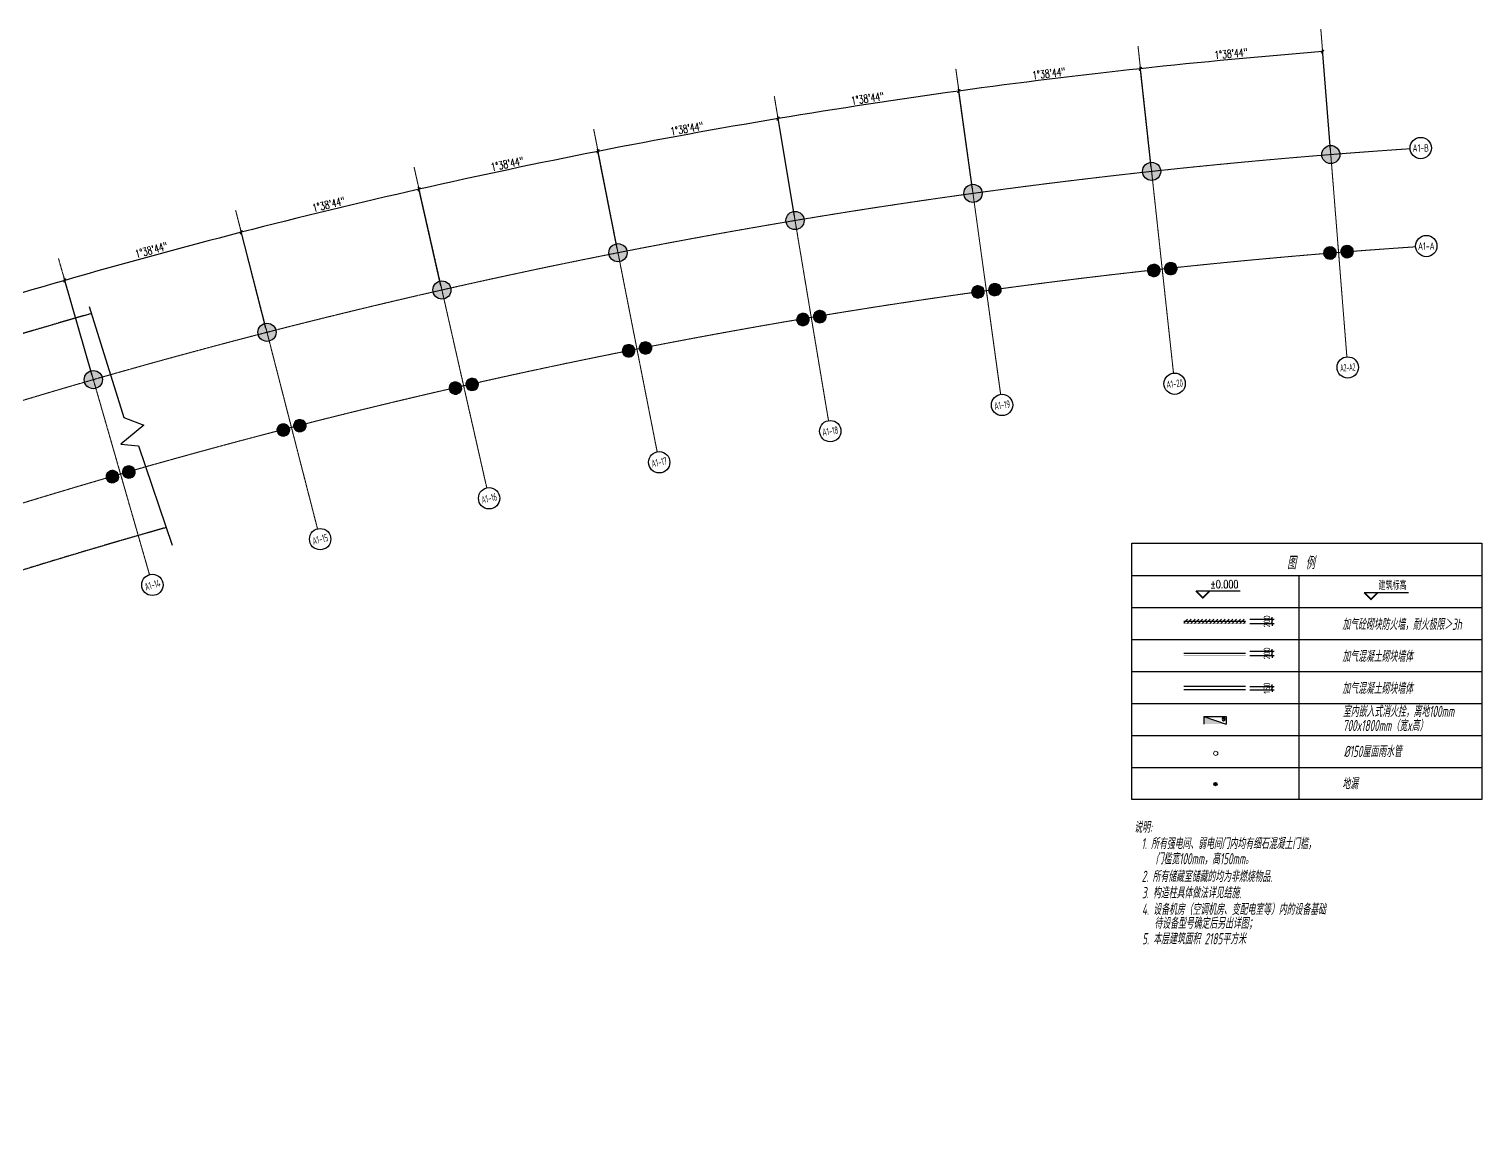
# Model space of a CAD drawing. Header units: millimetres. Extents: x 0 to 12095980, y -6694179 to 0.
# Drawn here: x 11694467 to 11762531, y -6447565 to -6395626 of the extents above; entities that cross this region are included whole.
import ezdxf
from ezdxf.enums import TextEntityAlignment as Align

# ---------------------------------------------------------------- set-up
doc = ezdxf.new("R2010")
doc.units = ezdxf.units.MM
doc.header["$LTSCALE"] = 10
for name, pattern in [('A1-RG-AXIS$0$CENTER', [50.8, 31.75, -6.35, 6.35, -6.35]), ('A1-RI-F2$0$HIDDEN2', [0.1875, 0.125, -0.0625]), ('A1-RI-F2$0$X-01-GRID$0$CENTER', [2, 1.25, -0.25, 0.25, -0.25])]:
    doc.linetypes.add(name, pattern=pattern)
for name, color, linetype in [('A1-RG-AXIS$0$A-COLU-HATH', 8, 'Continuous'), ('A1-RG-AXIS$0$A-COLUMN', 7, 'Continuous'), ('A1-RG-AXIS$0$A-SYMB-NAME', 13, 'Continuous'), ('A1-RG-AXIS$0$A2-RG-AXIS-150$0$A-DIMS-100', 1, 'Continuous'), ('A1-RI-F2$0$A-FUZHUXIAN', 55, 'A1-RI-F2$0$HIDDEN2'), ('A1-RI-F2$0$A-SYMB-STRS', 1, 'Continuous'), ('A1-RI-F2$0$A-TEXT1', 4, 'Continuous')]:
    doc.layers.add(name, color=color, linetype=linetype)
doc.layers.add('A1-RG-AXIS$0$A-GRID', color=1, linetype='A1-RG-AXIS$0$CENTER', lineweight=9)
doc.styles.add('A1-RG-AXIS$0$A1-RG-AXIS$0$XD2008', font='xd-hzs.shx', dxfattribs={"width": 0.7, "bigfont": 'xd-hztxt.shx'})
doc.styles.add('A1-RG-AXIS$0$A2-RG-AXIS-150$0$XD2008', font='romans.shx', dxfattribs={"width": 0.7})
doc.styles.add('A1-RI-F2$0$ECADI', font='gbeitc.shx', dxfattribs={"width": 0.7, "bigfont": 'gbcbig.shx'})
doc.styles.add('A1-RI-F2$0$ECADI-TXT', font='simplex.shx', dxfattribs={"bigfont": 'hztxt.shx'})
doc.styles.add('A1-RI-F2$0$JIANGS', font='tssdeng.shx', dxfattribs={"width": 0.8, "bigfont": 'tssdchn.shx'})
doc.dimstyles.new('A1-RG-AXIS$0$A2-RG-AXIS-150$0$XD100', dxfattribs={"dimscale": 100, "dimtxt": 5.5, "dimasz": 1.5, "dimexe": 1, "dimexo": 2, "dimgap": 0.5, "dimtad": 1, "dimdec": 0, "dimdsep": 46, "dimtxsty": 'A1-RG-AXIS$0$A2-RG-AXIS-150$0$XD2008', "dimblk": 'A1-RG-AXIS$0$A2-RG-AXIS-150$0$_ArchTick', "dimcen": 2.5, "dimclrt": 4, "dimaunit": 1, "dimadec": 3, "dimazin": 0, "dimtfac": 1, "dimtdec": 0, "dimtix": 1, "dimtmove": 0, "dimatfit": 3, "dimfxl": 1, "dimtolj": 1, "dimtzin": 0, "dimarcsym": 0})
doc.dimstyles.new('A1-RI-F2$0$HBDS-100', dxfattribs={"dimscale": 100, "dimtxt": 3, "dimasz": 1, "dimexe": 1, "dimexo": 2, "dimgap": 0, "dimtad": 0, "dimdec": 0, "dimrnd": 1, "dimzin": 0, "dimdsep": 46, "dimtxsty": 'A1-RI-F2$0$JIANGS', "dimblk": 'A1-RI-F2$0$_ArchTick', "dimcen": 1, "dimdle": 1, "dimclrd": 256, "dimclre": 256, "dimclrt": 4, "dimadec": 0, "dimazin": 0, "dimtfac": 1, "dimtdec": 0, "dimtix": 1, "dimtmove": 2, "dimatfit": 3, "dimldrblk": 'A1-RI-F2$0$_Dot', "dimfxl": 1, "dimtvp": 0.8, "dimtolj": 1, "dimtzin": 13, "dimarcsym": 0})

# ---------------------------------------------------------------- blocks, each defined once
blk = doc.blocks.new('A1-RI-F2$0$_ArchTick')
at = {"color": 0, "linetype": 'ByBlock', "const_width": 0.4}
blk.add_lwpolyline([(-0.5, -0.5), (0.5, 0.5)], dxfattribs=at)
blk = doc.blocks.new('*D505')
at = {"layer": 'A1-RI-F2$0$A-TEXT1', "lineweight": -2, "transparency": 16777216}
for p, q in [((11752698, -6423272), (11752698, -6423172)), ((11751660, -6423272), (11752798, -6423272)), ((11751660, -6423472), (11752798, -6423472)), ((11752698, -6423472), (11752698, -6423272)), ((11752698, -6423472), (11752698, -6423572))]:
    blk.add_line(p, q, dxfattribs=at)
at = {"layer": 'A1-RI-F2$0$A-TEXT1', "lineweight": -2, "transparency": 16777216, "xscale": 100, "yscale": 100, "zscale": 100}
for p, rotation in [((11752698, -6423272), 270), ((11752698, -6423472), 90)]:
    blk.add_blockref('A1-RI-F2$0$_ArchTick', p, dxfattribs=dict(at, rotation=rotation))
at = {"layer": 'A1-RI-F2$0$A-TEXT1', "color": 4, "transparency": 16777216, "insert": (11752458, -6423372), "char_height": 300, "attachment_point": 5, "rotation": 90, "style": 'A1-RI-F2$0$JIANGS'}
blk.add_mtext('\\A1;200', dxfattribs=at)
blk = doc.blocks.new('A1-RI-F2$0$_Dot')
at = {"color": 0, "linetype": 'ByBlock', "lineweight": -2}
blk.add_line((-0.5, 0), (-1, 0), dxfattribs=at)
at = {"color": 0, "linetype": 'ByBlock', "const_width": 0.5}
blk.add_lwpolyline([(-0.25, 0, 1), (0.25, 0, 1)], format="xyb", close=True, dxfattribs=at)
blk = doc.blocks.new('*D506')
at = {"layer": 'A1-RI-F2$0$A-TEXT1', "lineweight": -2, "transparency": 16777216}
for p, q in [((11751660, -6426422), (11752798, -6426422)), ((11751660, -6426572), (11752798, -6426572)), ((11752698, -6426422), (11752698, -6426322)), ((11752698, -6426572), (11752698, -6426422)), ((11752698, -6426572), (11752698, -6426672))]:
    blk.add_line(p, q, dxfattribs=at)
at = {"layer": 'A1-RI-F2$0$A-TEXT1', "lineweight": -2, "transparency": 16777216, "xscale": 100, "yscale": 100, "zscale": 100}
for p, rotation in [((11752698, -6426422), 270), ((11752698, -6426572), 90)]:
    blk.add_blockref('A1-RI-F2$0$_ArchTick', p, dxfattribs=dict(at, rotation=rotation))
at = {"layer": 'A1-RI-F2$0$A-TEXT1', "color": 4, "transparency": 16777216, "insert": (11752458, -6426497), "char_height": 300, "attachment_point": 5, "rotation": 90, "style": 'A1-RI-F2$0$JIANGS'}
blk.add_mtext('\\A1;150', dxfattribs=at)
blk = doc.blocks.new('A1-RI-F2$0$1')
for p, q in [((0, -240), (700, 0)), ((0, -240), (0, 0)), ((0, -240), (700, -240)), ((653, -119), (582, -189)), ((700, -240), (700, 0))]:
    blk.add_line(p, q)
at = {"const_width": 50}
for points in [[(600, -172, 0.668179), (643, -154, 1)], [(643, -154, 0.198912), (635, -136, 1)]]:
    blk.add_lwpolyline(points, format="xyb", dxfattribs=at)
blk.add_circle((618, -154), 50)
blk.add_solid([(0, -240), (700, 0), (0, 0)])
blk = doc.blocks.new('*D507')
at = {"layer": 'A1-RI-F2$0$A-TEXT1', "lineweight": -2, "transparency": 16777216}
for p, q in [((11751660, -6424772), (11752798, -6424772)), ((11751660, -6424972), (11752798, -6424972)), ((11752698, -6424772), (11752698, -6424672)), ((11752698, -6424972), (11752698, -6424772)), ((11752698, -6424972), (11752698, -6425072))]:
    blk.add_line(p, q, dxfattribs=at)
at = {"layer": 'A1-RI-F2$0$A-TEXT1', "lineweight": -2, "transparency": 16777216, "xscale": 100, "yscale": 100, "zscale": 100}
for p, rotation in [((11752698, -6424772), 270), ((11752698, -6424972), 90)]:
    blk.add_blockref('A1-RI-F2$0$_ArchTick', p, dxfattribs=dict(at, rotation=rotation))
at = {"layer": 'A1-RI-F2$0$A-TEXT1', "color": 4, "transparency": 16777216, "insert": (11752458, -6424872), "char_height": 300, "attachment_point": 5, "rotation": 90, "style": 'A1-RI-F2$0$JIANGS'}
blk.add_mtext('\\A1;200', dxfattribs=at)
blk = doc.blocks.new('A1-RI-F2$0$ECADI-TAG-HTSECT')
at = {"color": 1}
blk.add_line((-2.12, 2.12), (11.66, 2.12), dxfattribs=at)
at = {"color": 1, "const_width": 0.5}
blk.add_lwpolyline([(-2.12, 2.12), (0, 0), (2.12, 2.12)], dxfattribs=at)
at = {"style": 'A1-RI-F2$0$ECADI-TXT', "width": 0.7}
blk.add_attdef('HT-SECT', (-1.15, 2.97), '', height=2.5, dxfattribs=at)
blk = doc.blocks.new('A1-RG-AXIS$0$Round Column1 - 600 mm Diameter-1418243-一层平面 校行政中心 FIRST FLOOR PLAN')
at = {"layer": 'A1-RG-AXIS$0$A-COLUMN', "lineweight": 9}
for start, end in [(90, 180), (180, 0), (0, 90)]:
    blk.add_arc((0, 0), 300, start, end, dxfattribs=at)
blk = doc.blocks.new('A1-RG-AXIS$0$A1zhouhao')
at = {"color": 13}
blk.add_circle((11937809, -6402822), 500, dxfattribs=at)
at = {"style": 'A1-RG-AXIS$0$A1-RG-AXIS$0$XD2008', "width": 0.7}
blk.add_attdef('GRID', text='', height=500, dxfattribs=at).set_placement((11937809, -6402822), align=Align.MIDDLE)
blk = doc.blocks.new('A1-RG-AXIS$0$A2-RG-AXIS-150$0$_ArchTick')
at = {"color": 0, "linetype": 'ByBlock', "const_width": 0.4}
blk.add_lwpolyline([(-0.5, -0.5), (0.5, 0.5)], dxfattribs=at)
blk = doc.blocks.new('*D746')
at = {"layer": 'A1-RG-AXIS$0$A2-RG-AXIS-150$0$A-DIMS-100', "color": 0, "lineweight": -2, "ltscale": 3, "transparency": 16777216}
for p, q in [((11755434, -6401304), (11755058, -6396581)), ((11747034, -6402094), (11746523, -6397384))]:
    blk.add_line(p, q, dxfattribs=at)
blk.add_arc((11778732, -6694179), 298438, 94.54825, 96.19367, dxfattribs=at)
at = {"layer": 'A1-RG-AXIS$0$A2-RG-AXIS-150$0$A-DIMS-100', "color": 0, "lineweight": -2, "ltscale": 3, "transparency": 16777216, "xscale": 150, "yscale": 150, "zscale": 150}
for p, rotation in [((11755066, -6396681), 4.548250799672702), ((11746534, -6397483), 186.1936717918291)]:
    blk.add_blockref('A1-RG-AXIS$0$A2-RG-AXIS-150$0$_ArchTick', p, dxfattribs=dict(at, rotation=rotation))
at = {"layer": 'A1-RG-AXIS$0$A2-RG-AXIS-150$0$A-DIMS-100', "color": 4, "ltscale": 3, "transparency": 16777216, "insert": (11750771, -6396779), "char_height": 375, "attachment_point": 5, "rotation": 5.37096, "style": 'A1-RG-AXIS$0$A2-RG-AXIS-150$0$XD2008'}
blk.add_mtext('\\A1;1°38\'44"', dxfattribs=at)
blk = doc.blocks.new('*D748')
at = {"layer": 'A1-RG-AXIS$0$A2-RG-AXIS-150$0$A-DIMS-100', "color": 0, "lineweight": -2, "ltscale": 3, "transparency": 16777216}
for p, q in [((11747034, -6402094), (11746523, -6397384)), ((11738660, -6403124), (11738014, -6398431))]:
    blk.add_line(p, q, dxfattribs=at)
blk.add_arc((11778730, -6694179), 298438, 96.19338, 97.8388, dxfattribs=at)
at = {"layer": 'A1-RG-AXIS$0$A2-RG-AXIS-150$0$A-DIMS-100', "color": 0, "lineweight": -2, "ltscale": 3, "transparency": 16777216, "xscale": 150, "yscale": 150, "zscale": 150}
for p, rotation in [((11746534, -6397483), 6.193382759317112), ((11738028, -6398530), 187.8388037514735)]:
    blk.add_blockref('A1-RG-AXIS$0$A2-RG-AXIS-150$0$_ArchTick', p, dxfattribs=dict(at, rotation=rotation))
at = {"layer": 'A1-RG-AXIS$0$A2-RG-AXIS-150$0$A-DIMS-100', "color": 4, "ltscale": 3, "transparency": 16777216, "insert": (11742243, -6397705), "char_height": 375, "attachment_point": 5, "rotation": 7.01609, "style": 'A1-RG-AXIS$0$A2-RG-AXIS-150$0$XD2008'}
blk.add_mtext('\\A1;1°38\'44"', dxfattribs=at)
blk = doc.blocks.new('*D750')
at = {"layer": 'A1-RG-AXIS$0$A2-RG-AXIS-150$0$A-DIMS-100', "color": 0, "lineweight": -2, "ltscale": 3, "transparency": 16777216}
for p, q in [((11738660, -6403124), (11738014, -6398431)), ((11730319, -6404395), (11729539, -6399722))]:
    blk.add_line(p, q, dxfattribs=at)
blk.add_arc((11778732, -6694179), 298438, 97.83909, 99.48451, dxfattribs=at)
at = {"layer": 'A1-RG-AXIS$0$A2-RG-AXIS-150$0$A-DIMS-100', "color": 0, "lineweight": -2, "ltscale": 3, "transparency": 16777216, "xscale": 150, "yscale": 150, "zscale": 150}
for p, rotation in [((11738028, -6398530), 7.839087623136918), ((11729555, -6399821), 189.4845086152937)]:
    blk.add_blockref('A1-RG-AXIS$0$A2-RG-AXIS-150$0$_ArchTick', p, dxfattribs=dict(at, rotation=rotation))
at = {"layer": 'A1-RG-AXIS$0$A2-RG-AXIS-150$0$A-DIMS-100', "color": 4, "ltscale": 3, "transparency": 16777216, "insert": (11733746, -6398875), "char_height": 375, "attachment_point": 5, "rotation": 8.6618, "style": 'A1-RG-AXIS$0$A2-RG-AXIS-150$0$XD2008'}
blk.add_mtext('\\A1;1°38\'44"', dxfattribs=at)
blk = doc.blocks.new('*D752')
at = {"layer": 'A1-RG-AXIS$0$A2-RG-AXIS-150$0$A-DIMS-100', "color": 0, "lineweight": -2, "ltscale": 3, "transparency": 16777216}
for p, q in [((11730319, -6404395), (11729539, -6399722)), ((11722018, -6405904), (11721104, -6401256))]:
    blk.add_line(p, q, dxfattribs=at)
blk.add_arc((11778730, -6694179), 298438, 99.48422, 101.12964, dxfattribs=at)
at = {"layer": 'A1-RG-AXIS$0$A2-RG-AXIS-150$0$A-DIMS-100', "color": 0, "lineweight": -2, "ltscale": 3, "transparency": 16777216, "xscale": 150, "yscale": 150, "zscale": 150}
for p, rotation in [((11729555, -6399821), 9.48421958277839), ((11721123, -6401354), 191.1296405749349)]:
    blk.add_blockref('A1-RG-AXIS$0$A2-RG-AXIS-150$0$_ArchTick', p, dxfattribs=dict(at, rotation=rotation))
at = {"layer": 'A1-RG-AXIS$0$A2-RG-AXIS-150$0$A-DIMS-100', "color": 4, "ltscale": 3, "transparency": 16777216, "insert": (11725285, -6400288), "char_height": 375, "attachment_point": 5, "rotation": 10.30693, "style": 'A1-RG-AXIS$0$A2-RG-AXIS-150$0$XD2008'}
blk.add_mtext('\\A1;1°38\'44"', dxfattribs=at)
blk = doc.blocks.new('*D754')
at = {"layer": 'A1-RG-AXIS$0$A2-RG-AXIS-150$0$A-DIMS-100', "color": 0, "lineweight": -2, "ltscale": 3, "transparency": 16777216}
for p, q in [((11722018, -6405904), (11721104, -6401256)), ((11713764, -6407652), (11712717, -6403031))]:
    blk.add_line(p, q, dxfattribs=at)
blk.add_arc((11778732, -6694179), 298438, 101.12992, 102.77535, dxfattribs=at)
at = {"layer": 'A1-RG-AXIS$0$A2-RG-AXIS-150$0$A-DIMS-100', "color": 0, "lineweight": -2, "ltscale": 3, "transparency": 16777216, "xscale": 150, "yscale": 150, "zscale": 150}
for p, rotation in [((11721123, -6401354), 11.12992444659921), ((11712739, -6403129), 192.7753454387557)]:
    blk.add_blockref('A1-RG-AXIS$0$A2-RG-AXIS-150$0$_ArchTick', p, dxfattribs=dict(at, rotation=rotation))
at = {"layer": 'A1-RG-AXIS$0$A2-RG-AXIS-150$0$A-DIMS-100', "color": 4, "ltscale": 3, "transparency": 16777216, "insert": (11716868, -6401944), "char_height": 375, "attachment_point": 5, "rotation": 11.95263, "style": 'A1-RG-AXIS$0$A2-RG-AXIS-150$0$XD2008'}
blk.add_mtext('\\A1;1°38\'44"', dxfattribs=at)
blk = doc.blocks.new('*D756')
at = {"layer": 'A1-RG-AXIS$0$A2-RG-AXIS-150$0$A-DIMS-100', "color": 0, "lineweight": -2, "ltscale": 3, "transparency": 16777216}
for p, q in [((11713764, -6407652), (11712717, -6403031)), ((11705564, -6409635), (11704384, -6405047))]:
    blk.add_line(p, q, dxfattribs=at)
blk.add_arc((11778730, -6694179), 298438, 102.77506, 104.42048, dxfattribs=at)
at = {"layer": 'A1-RG-AXIS$0$A2-RG-AXIS-150$0$A-DIMS-100', "color": 0, "lineweight": -2, "ltscale": 3, "transparency": 16777216, "xscale": 150, "yscale": 150, "zscale": 150}
for p, rotation in [((11712739, -6403129), 12.77505640625136), ((11704409, -6405144), 194.4204773984078)]:
    blk.add_blockref('A1-RG-AXIS$0$A2-RG-AXIS-150$0$_ArchTick', p, dxfattribs=dict(at, rotation=rotation))
at = {"layer": 'A1-RG-AXIS$0$A2-RG-AXIS-150$0$A-DIMS-100', "color": 4, "ltscale": 3, "transparency": 16777216, "insert": (11708502, -6403841), "char_height": 375, "attachment_point": 5, "rotation": 13.59777, "style": 'A1-RG-AXIS$0$A2-RG-AXIS-150$0$XD2008'}
blk.add_mtext('\\A1;1°38\'44"', dxfattribs=at)
blk = doc.blocks.new('*D758')
at = {"layer": 'A1-RG-AXIS$0$A2-RG-AXIS-150$0$A-DIMS-100', "color": 0, "lineweight": -2, "ltscale": 3, "transparency": 16777216}
for p, q in [((11705564, -6409635), (11704384, -6405047)), ((11697423, -6411854), (11696112, -6407301))]:
    blk.add_line(p, q, dxfattribs=at)
blk.add_arc((11778732, -6694179), 298438, 104.42076, 106.06618, dxfattribs=at)
at = {"layer": 'A1-RG-AXIS$0$A2-RG-AXIS-150$0$A-DIMS-100', "color": 0, "lineweight": -2, "ltscale": 3, "transparency": 16777216, "xscale": 150, "yscale": 150, "zscale": 150}
for p, rotation in [((11704409, -6405144), 14.42076127005179), ((11696140, -6407397), 196.0661822622082)]:
    blk.add_blockref('A1-RG-AXIS$0$A2-RG-AXIS-150$0$_ArchTick', p, dxfattribs=dict(at, rotation=rotation))
at = {"layer": 'A1-RG-AXIS$0$A2-RG-AXIS-150$0$A-DIMS-100', "color": 4, "ltscale": 3, "transparency": 16777216, "insert": (11700194, -6405977), "char_height": 375, "attachment_point": 5, "rotation": 15.24347, "style": 'A1-RG-AXIS$0$A2-RG-AXIS-150$0$XD2008'}
blk.add_mtext('\\A1;1°38\'44"', dxfattribs=at)
blk = doc.blocks.new('*D760')
at = {"layer": 'A1-RG-AXIS$0$A2-RG-AXIS-150$0$A-DIMS-100', "color": 0, "lineweight": -2, "ltscale": 3, "transparency": 16777216}
for p, q in [((11697423, -6411854), (11696112, -6407301)), ((11689350, -6414305), (11687909, -6409792))]:
    blk.add_line(p, q, dxfattribs=at)
blk.add_arc((11778730, -6694179), 298438, 106.06589, 107.71131, dxfattribs=at)
at = {"layer": 'A1-RG-AXIS$0$A2-RG-AXIS-150$0$A-DIMS-100', "color": 0, "lineweight": -2, "ltscale": 3, "transparency": 16777216, "xscale": 150, "yscale": 150, "zscale": 150}
for p, rotation in [((11696140, -6407397), 16.06589323007349), ((11687939, -6409887), 197.7113142222303)]:
    blk.add_blockref('A1-RG-AXIS$0$A2-RG-AXIS-150$0$_ArchTick', p, dxfattribs=dict(at, rotation=rotation))
at = {"layer": 'A1-RG-AXIS$0$A2-RG-AXIS-150$0$A-DIMS-100', "color": 4, "ltscale": 3, "transparency": 16777216, "insert": (11691951, -6408351), "char_height": 375, "attachment_point": 5, "rotation": 16.8886, "style": 'A1-RG-AXIS$0$A2-RG-AXIS-150$0$XD2008'}
blk.add_mtext('\\A1;1°38\'44"', dxfattribs=at)
blk = doc.blocks.new('A1-RG-AXIS')
at = {"layer": 'A1-RG-AXIS$0$A-COLU-HATH', "linetype": 'ByBlock'}
h = blk.add_hatch(color=256, dxfattribs=at)
edge = h.paths.add_edge_path()
edge.add_arc((11689401.7, -6414498.6), 425, 0, 360)
edge = h.paths.add_edge_path()
edge.add_arc((11705613.5, -6409829.1), 425, 0, 360)
edge = h.paths.add_edge_path()
edge.add_arc((11697478.8, -6412045.9), 425, 0, 360)
edge = h.paths.add_edge_path()
edge.add_arc((11722057, -6406100.7), 425, 0, 360)
edge = h.paths.add_edge_path()
edge.add_arc((11713808.4, -6407846.8), 425, 0, 360)
edge = h.paths.add_edge_path()
edge.add_arc((11738687.4, -6403322.3), 425, 0, 360)
edge = h.paths.add_edge_path()
edge.add_arc((11730352.2, -6404592.1), 425, 0, 360)
edge = h.paths.add_edge_path()
edge.add_arc((11755449.9, -6401503.2), 425, 0, 360)
edge = h.paths.add_edge_path()
edge.add_arc((11747055.6, -6402292.4), 425, 0, 360)
h = blk.add_hatch(color=256, dxfattribs=at)
edge = h.paths.add_edge_path()
edge.add_arc((11755414.3, -6406114.4), 300, -170.903782, 189.096218, ccw=False)
h = blk.add_hatch(color=256, dxfattribs=at)
edge = h.paths.add_edge_path()
edge.add_arc((11756214, -6406050.8), 300, 0, 360)
h = blk.add_hatch(color=256, dxfattribs=at)
edge = h.paths.add_edge_path()
edge.add_arc((11747155.4, -6406930.5), 300, -167.612945, 192.387055, ccw=False)
h = blk.add_hatch(color=256, dxfattribs=at)
edge = h.paths.add_edge_path()
edge.add_arc((11747953, -6406844), 300, 0, 360)
h = blk.add_hatch(color=256, dxfattribs=at)
edge = h.paths.add_edge_path()
edge.add_arc((11739711.7, -6407829.6), 300, 0, 360)
h = blk.add_hatch(color=256, dxfattribs=at)
edge = h.paths.add_edge_path()
edge.add_arc((11738919.1, -6407938.7), 300, -164.320346, 195.679654, ccw=False)
h = blk.add_hatch(color=256, dxfattribs=at)
edge = h.paths.add_edge_path()
edge.add_arc((11731510.2, -6409095.5), 300, 0, 360)
h = blk.add_hatch(color=256, dxfattribs=at)
edge = h.paths.add_edge_path()
edge.add_arc((11730721, -6409227.3), 300, -161.031272, 198.968728, ccw=False)
h = blk.add_hatch(color=256, dxfattribs=at)
edge = h.paths.add_edge_path()
edge.add_arc((11723342.8, -6410564.3), 300, 0, 360)
h = blk.add_hatch(color=256, dxfattribs=at)
edge = h.paths.add_edge_path()
edge.add_arc((11722552.2, -6410695.2), 300, -161.203475, 198.796525, ccw=False)
h = blk.add_hatch(color=256, dxfattribs=at)
edge = h.paths.add_edge_path()
edge.add_arc((11714440.7, -6412444.4), 300, -154.449283, 205.550717, ccw=False)
h = blk.add_hatch(color=256, dxfattribs=at)
edge = h.paths.add_edge_path()
edge.add_arc((11715221, -6412267.5), 300, 0, 360)
h = blk.add_hatch(color=256, dxfattribs=at)
edge = h.paths.add_edge_path()
edge.add_arc((11706376.5, -6414402.9), 300, -151.15844, 208.84156, ccw=False)
h = blk.add_hatch(color=256, dxfattribs=at)
edge = h.paths.add_edge_path()
edge.add_arc((11707151.4, -6414203.6), 300, 0, 360)
h = blk.add_hatch(color=256, dxfattribs=at)
edge = h.paths.add_edge_path()
edge.add_arc((11698371.9, -6416592.5), 300, -147.867925, 212.132075, ccw=False)
h = blk.add_hatch(color=256, dxfattribs=at)
edge = h.paths.add_edge_path()
edge.add_arc((11699140.7, -6416371), 300, 0, 360)
at = {"layer": 'A1-RG-AXIS$0$A-COLUMN'}
for centre in [(11755449.9, -6401503.2), (11747055.6, -6402292.4), (11738687.4, -6403322.3), (11730352.2, -6404592.1), (11722057, -6406100.7), (11713808.4, -6407846.8), (11705613.5, -6409829.1), (11697478.8, -6412045.9)]:
    blk.add_circle(centre, 425, dxfattribs=at)
at = {"layer": 'A1-RG-AXIS$0$A-GRID', "ltscale": 0.05}
for p, q in [((11756203.5, -6410977.4), (11754982.3, -6395625.6)), ((11746419.4, -6396430.7), (11748080.9, -6411741)), ((11739983.6, -6412737.6), (11737883.2, -6397481.2)), ((11729380.7, -6398776.5), (11731918.3, -6413966.2)), ((11723891.6, -6415426), (11720918.8, -6400315.4)), ((11712504.6, -6402096.6), (11715910, -6417115.6)), ((11707980.3, -6419033.7), (11704145.1, -6404118.7)), ((11700109, -6421178.8), (11695847.1, -6406380))]:
    blk.add_line(p, q, dxfattribs=at)
for points in [[(11759163.7, -6401231.5, 0.0588264), (11691481.1, -6413842.7, 0.0588264)], [(11759426.3, -6405824.2, 0.0587072), (11692937.2, -6418207.1, 0.0587072)]]:
    blk.add_lwpolyline(points, format="xyb", dxfattribs=at)
at = {"layer": 'A1-RG-AXIS$0$A-COLUMN'}
for p, rotation in [((11755414.3, -6406114.4), 3.842295319496388), ((11747155.4, -6406930.5), 5.49889546890197), ((11739711.7, -6407829.6), 7.147585071273857), ((11731510.2, -6409095.5), 8.803684799957493), ((11723342.8, -6410564.3), 10.45978446692291), ((11715221, -6412267.5), 12.11588418452744), ((11707151.4, -6414203.6), 13.77198386404067), ((11699140.7, -6416371), 15.42808364780618)]:
    blk.add_blockref('A1-RG-AXIS$0$Round Column1 - 600 mm Diameter-1418243-一层平面 校行政中心 FIRST FLOOR PLAN', p, dxfattribs=dict(at, rotation=rotation))
at = {"layer": 'A1-RG-AXIS$0$A-COLUMN', "xscale": -1}
for p, rotation in [((11756214, -6406050.8), 5.253922399482036), ((11747953, -6406844), 6.888159093879312), ((11738919.1, -6407938.7), 8.532069225678729), ((11730721, -6409227.3), 10.16504338944524), ((11722552.2, -6410695.2), 8.336740379513392), ((11714440.7, -6412444.4), 13.43483309870914), ((11706376.5, -6414402.9), 15.0695763823839), ((11698371.9, -6416592.5), 16.70399185094864)]:
    blk.add_blockref('A1-RG-AXIS$0$Round Column1 - 600 mm Diameter-1418243-一层平面 校行政中心 FIRST FLOOR PLAN', p, dxfattribs=dict(at, rotation=rotation))
at = {"layer": 'A1-RG-AXIS$0$A-SYMB-NAME', "linetype": 'ByBlock'}
ref = blk.add_blockref('A1-RG-AXIS$0$A1zhouhao', (-178146.8, 1624.2), dxfattribs=at)
ref.add_attrib('GRID', 'A1-B', dxfattribs={"layer": '0', "color": 4, "height": 350, "style": 'A1-RG-AXIS$0$A1-RG-AXIS$0$XD2008', "width": 0.7}).set_placement((11759662.5, -6401197.7), align=Align.MIDDLE)
ref = blk.add_blockref('A1-RG-AXIS$0$A1zhouhao', (-177884.1, -2968.4), dxfattribs=at)
ref.add_attrib('GRID', 'A1-A', dxfattribs={"layer": '0', "color": 4, "height": 350, "style": 'A1-RG-AXIS$0$A1-RG-AXIS$0$XD2008', "width": 0.7}).set_placement((11759925.2, -6405790.3), align=Align.MIDDLE)
ref = blk.add_blockref('A1-RG-AXIS$0$A1zhouhao', (-651694.3, -975437.9), dxfattribs=dict(at, rotation=4.54810886457399))
ref.add_attrib('GRID', 'A2-A2', dxfattribs={"layer": '0', "color": 4, "height": 350, "rotation": 4.548109, "style": 'A1-RG-AXIS$0$A1-RG-AXIS$0$XD2008', "width": 0.5}).set_placement((11756243.1, -6411475.8), align=Align.MIDDLE)
ref = blk.add_blockref('A1-RG-AXIS$0$A1zhouhao', (-810776.9, -1334723.4), dxfattribs=dict(at, rotation=6.193527278354148))
ref.add_attrib('GRID', 'A1-20', dxfattribs={"layer": '0', "color": 4, "height": 350, "rotation": 6.193527, "style": 'A1-RG-AXIS$0$A1-RG-AXIS$0$XD2008', "width": 0.6}).set_placement((11748134.9, -6412238.1), align=Align.MIDDLE)
ref = blk.add_blockref('A1-RG-AXIS$0$A1zhouhao', (-959477.3, -1698428.7), dxfattribs=dict(at, rotation=7.838945681033319))
ref.add_attrib('GRID', 'A1-19', dxfattribs={"layer": '0', "color": 4, "height": 350, "rotation": 7.838946, "style": 'A1-RG-AXIS$0$A1-RG-AXIS$0$XD2008', "width": 0.6}).set_placement((11740051.8, -6413232.9), align=Align.MIDDLE)
ref = blk.add_blockref('A1-RG-AXIS$0$A1zhouhao', (-1097673, -2066253.8), dxfattribs=dict(at, rotation=9.484364102456038))
ref.add_attrib('GRID', 'A1-18', dxfattribs={"layer": '0', "color": 4, "height": 350, "rotation": 9.484364, "style": 'A1-RG-AXIS$0$A1-RG-AXIS$0$XD2008', "width": 0.6}).set_placement((11732000.7, -6414459.4), align=Align.MIDDLE)
ref = blk.add_blockref('A1-RG-AXIS$0$A1zhouhao', (-1225250, -2437895.5), dxfattribs=dict(at, rotation=11.12978251452584))
ref.add_attrib('GRID', 'A1-17', dxfattribs={"layer": '0', "color": 4, "height": 350, "rotation": 11.129783, "style": 'A1-RG-AXIS$0$A1-RG-AXIS$0$XD2008', "width": 0.6}).set_placement((11723988.1, -6415916.6), align=Align.MIDDLE)
ref = blk.add_blockref('A1-RG-AXIS$0$A1zhouhao', (-1342103.1, -2813047.1), dxfattribs=dict(at, rotation=12.77520092459501))
ref.add_attrib('GRID', 'A1-16', dxfattribs={"layer": '0', "color": 4, "height": 350, "rotation": 12.775201, "style": 'A1-RG-AXIS$0$A1-RG-AXIS$0$XD2008', "width": 0.6}).set_placement((11716020.6, -6417603.3), align=Align.MIDDLE)
ref = blk.add_blockref('A1-RG-AXIS$0$A1zhouhao', (-1448135.8, -3191399.3), dxfattribs=dict(at, rotation=14.42061933379232))
ref.add_attrib('GRID', 'A1-15', dxfattribs={"layer": '0', "color": 4, "height": 350, "rotation": 14.420619, "style": 'A1-RG-AXIS$0$A1-RG-AXIS$0$XD2008', "width": 0.6}).set_placement((11708104.9, -6419518), align=Align.MIDDLE)
ref = blk.add_blockref('A1-RG-AXIS$0$A1zhouhao', (-1543260.8, -3572640.2), dxfattribs=dict(at, rotation=16.06603773598029))
ref.add_attrib('GRID', 'A1-14', dxfattribs={"layer": '0', "color": 4, "height": 350, "rotation": 16.066038, "style": 'A1-RG-AXIS$0$A1-RG-AXIS$0$XD2008', "width": 0.6}).set_placement((11700247.4, -6421659.2), align=Align.MIDDLE)
at = {"layer": 'A1-RG-AXIS$0$A2-RG-AXIS-150$0$A-DIMS-100', "ltscale": 3}
for base, center, p1, p2, picture, middle in [((11752219.5, -6396921), (11778731.9, -6694178.6), (11755449.9, -6401503.2), (11747055.6, -6402292.4), '*D746', (11750771.5, -6396779.3)), ((11743695, -6397804.9), (11778730.5, -6694178.8), (11738687.4, -6403322.3), (11747055.6, -6402292.4), '*D748', (11742243.5, -6397704.8)), ((11735199.3, -6398933.1), (11778731.9, -6694178.6), (11738687.4, -6403322.3), (11730352.2, -6404592), '*D750', (11733745.5, -6398874.7)), ((11726739.6, -6400304.8), (11778730.4, -6694178.8), (11722056.9, -6406100.6), (11730352.2, -6404592), '*D752', (11725284.7, -6400288.2)), ((11718322.7, -6401918.9), (11778731.9, -6694178.5), (11722056.9, -6406100.6), (11713808.4, -6407846.7), '*D754', (11716868, -6401944.1)), ((11709955.7, -6403773.9), (11778730.4, -6694178.9), (11705613.4, -6409829), (11713808.4, -6407846.7), '*D756', (11708502.2, -6403840.9)), ((11701645.3, -6405868.5), (11778731.8, -6694178.5), (11705613.4, -6409829), (11697478.8, -6412045.7), '*D758', (11700194.4, -6405977.2)), ((11693398.5, -6408200.8), (11778730.4, -6694178.9), (11689411.1, -6414495.1), (11697478.8, -6412045.7), '*D760', (11691951.4, -6408351.1))]:
    dim = blk.add_angular_dim_3p(base=base, center=center, p1=p1, p2=p2, dimstyle='A1-RG-AXIS$0$A2-RG-AXIS-150$0$XD100', override={"dimtxt": 3.75, "dimadec": 4}, dxfattribs=at)
    dim.commit()
    dim.dimension.update_dxf_attribs({"geometry": picture, "text_midpoint": middle})
blk = doc.blocks.new('A1-RI-F2')
at = {"layer": 'A1-RI-F2$0$A-TEXT1'}
h = blk.add_hatch(dxfattribs=at)
h.set_pattern_fill('ANSI31', color=256, scale=1000, style=0)
h.set_pattern_definition([(45, (11649204.61, -6440074.58), (-88.38835, 88.38835), [])])
h.paths.add_polyline_path([(11748561.7, -6423272.3), (11751459.9, -6423272.3), (11751459.9, -6423472.3), (11748561.7, -6423472.3)])
at = {"layer": 'A1-RI-F2$0$A-FUZHUXIAN', "ltscale": 15}
blk.add_lwpolyline([(11697385.2, -6408952.1, 0.0114998), (11684356.2, -6412994.1), (11685659.5, -6416881.5, 0.0845607), (11599102.5, -6463333.2), (11592167, -6454412), (11594287.7, -6452776.4, 0), (11592699.6, -6450703.6, 0.0170298), (11576443.9, -6463978.8), (11589775.5, -6479462.1, -0.111917), (11700888.4, -6418975.6, -0.111917)], format="xyb", dxfattribs=at)
at = {"layer": 'A1-RI-F2$0$A-SYMB-STRS'}
for p, q in [((11697280.6, -6408615.9), (11698901.4, -6413827.3)), ((11699838.5, -6414176.5), (11698759.2, -6415068.2)), ((11698901.4, -6413827.3), (11699838.5, -6414176.5)), ((11698759.2, -6415068.2), (11699596.7, -6415147.9)), ((11699596.7, -6415147.9), (11701167.9, -6419803.7))]:
    blk.add_line(p, q, dxfattribs=at)
at = {"layer": 'A1-RI-F2$0$A-TEXT1'}
for p, q in [((11746126.9, -6421213.4), (11762530.9, -6421213.4)), ((11753948.5, -6421213.4), (11753948.5, -6431713.4)), ((11746126.9, -6422713.4), (11762530.9, -6422713.4)), ((11746126.9, -6422713.4), (11762530.9, -6422713.4)), ((11746126.9, -6424213.4), (11762530.9, -6424213.4)), ((11746126.9, -6425713.4), (11762530.9, -6425713.4)), ((11751459.9, -6426422.3), (11748561.7, -6426422.3)), ((11751459.9, -6426572.3), (11748561.7, -6426572.3)), ((11746126.9, -6427213.4), (11762530.9, -6427213.4)), ((11746126.9, -6428713.4), (11762530.9, -6428713.4)), ((11746126.9, -6430213.4), (11762530.9, -6430213.4)), ((11749970.8, -6430989.5), (11750120.8, -6430989.5)), ((11750110.7, -6430952), (11749980.8, -6430952)), ((11749980.8, -6431027), (11750110.7, -6431027)), ((11750008.3, -6430924.6), (11750008.3, -6431054.5)), ((11750045.8, -6431064.5), (11750045.8, -6430914.5)), ((11750083.3, -6431054.5), (11750083.3, -6430924.6))]:
    blk.add_line(p, q, dxfattribs=at)
at = {"layer": 'A1-RI-F2$0$A-TEXT1', "linetype": 'A1-RI-F2$0$X-01-GRID$0$CENTER', "ltscale": 500}
for p, q in [((11751459.9, -6423372.3), (11748561.7, -6423372.3)), ((11751459.9, -6424872.3), (11748561.7, -6424872.3))]:
    blk.add_line(p, q, dxfattribs=at)
at = {"layer": 'A1-RI-F2$0$A-TEXT1'}
blk.add_lwpolyline([(11746126.9, -6419713.4), (11762530.9, -6419713.4), (11762530.9, -6431713.4), (11746126.9, -6431713.4)], close=True, dxfattribs=at)
at = {"layer": 'A1-RI-F2$0$A-TEXT1', "const_width": 10}
for points in [[(11751459.9, -6423272.3), (11748561.7, -6423272.3)], [(11751459.9, -6423472.3), (11748561.7, -6423472.3)], [(11751459.9, -6424772.3), (11748561.7, -6424772.3)], [(11751459.9, -6424972.3), (11748561.7, -6424972.3)], [(11751459.9, -6426422.3), (11748561.7, -6426422.3)], [(11751459.9, -6426572.3), (11748561.7, -6426572.3)]]:
    blk.add_lwpolyline(points, dxfattribs=at)
at = {"layer": 'A1-RI-F2$0$A-TEXT1', "lineweight": 0}
blk.add_circle((11750058.3, -6429550.4), 100, dxfattribs=at)
at = {"layer": 'A1-RI-F2$0$A-TEXT1'}
blk.add_circle((11750045.8, -6430989.5), 75, dxfattribs=at)
at = {"linetype": 'ByBlock'}
blk.add_blockref('A1-RG-AXIS', (0, 0), dxfattribs=at)
at = {"layer": 'A1-RI-F2$0$A-TEXT1'}
ref = blk.add_blockref('A1-RI-F2$0$ECADI-TAG-HTSECT', (11749455.5, -6422262.3), dxfattribs=dict(at, xscale=150.1160897761583, yscale=150.1160897761583, zscale=150.1160897761583))
ref.add_attrib('HT-SECT', '%%P0.000', dxfattribs={"layer": '0', "height": 375.29, "style": 'A1-RI-F2$0$ECADI-TXT', "width": 0.668182}).set_placement((11749805.6, -6421816.9), (11751119.1, -6421816.9), align=Align.FIT)
ref = blk.add_blockref('A1-RI-F2$0$ECADI-TAG-HTSECT', (11757335.8, -6422336.5), dxfattribs=dict(at, xscale=150.1160897761583, yscale=150.1160897761583, zscale=150.1160897761583))
ref.add_attrib('HT-SECT', '建筑标高', dxfattribs={"layer": '0', "height": 375.29, "style": 'A1-RI-F2$0$ECADI-TXT', "width": 0.907143}).set_placement((11757686, -6421891), (11758999.5, -6421891), align=Align.FIT)
at = {"layer": 'A1-RI-F2$0$A-TEXT1', "xscale": -1.500000000184439, "yscale": 1.5, "zscale": 1.5, "rotation": 179.9970066340214}
blk.add_blockref('A1-RI-F2$0$1', (11749503.8, -6428180.3), dxfattribs=at)
at = {"layer": 'A1-RI-F2$0$A-TEXT1', "style": 'A1-RI-F2$0$ECADI', "width": 0.7}
for s, height, p in [('图  例', 600, (11753401.9, -6420928.9)), ('加气砼砌块防火墙，耐火极限＞3h', 525, (11755987.2, -6423767.9)), ('加气混凝土砌块墙体', 525, (11755987.2, -6425267.9)), ('加气混凝土砌块墙体', 525, (11755987.2, -6426767.9)), ('室内嵌入式消火拴，离地100mm', 525, (11756015.2, -6427846)), ('700x1800mm（宽x高）', 525, (11756015.2, -6428508.7)), ('%%C150屋面雨水管', 525, (11756063.5, -6429721.9)), ('地漏', 525, (11755987.2, -6431230.2)), ('说明:', 525, (11746241, -6433272.3)), ('1. 所有强电间、弱电间门内均有细石混凝土门槛，', 525, (11746579.4, -6434036.8)), ('门槛宽100mm，高150mm。', 525, (11747241.5, -6434747.7)), ('2. 所有储藏室储藏的均为非燃烧物品.', 525, (11746589.9, -6435575.9)), ('3. 构造柱具体做法详见结施.', 525, (11746603.4, -6436338.4)), ('4. 设备机房（空调机房、变配电室等）内的设备基础', 525, (11746603.4, -6437116.3)), ('待设备型号确定后另出详图；', 525, (11747183.2, -6437768.8)), ('5. 本层建筑面积 2185平方米', 525, (11746610.8, -6438495.6))]:
    blk.add_text(s, height=height, dxfattribs=at).set_placement(p)
for tag, p in [('（-0.050）', (11749732.1, -6422418.7)), ('（结构标高）', (11757640.8, -6422418.7))]:
    blk.add_attdef(tag, p, '', height=375, dxfattribs=at)
at = {"layer": 'A1-RI-F2$0$A-TEXT1'}
for base, p1, p2, picture, middle in [((11752697.8, -6423272.3), (11751459.9, -6423472.3), (11751459.9, -6423272.3), '*D505', (11752457.8, -6423372.3)), ((11752697.8, -6424772.3), (11751459.9, -6424972.3), (11751459.9, -6424772.3), '*D507', (11752457.8, -6424872.3)), ((11752697.8, -6426422.3), (11751459.9, -6426572.3), (11751459.9, -6426422.3), '*D506', (11752457.8, -6426497.3))]:
    dim = blk.add_linear_dim(base=base, p1=p1, p2=p2, angle=90, dimstyle='A1-RI-F2$0$HBDS-100', dxfattribs=at)
    dim.commit()
    dim.dimension.update_dxf_attribs({"geometry": picture, "text_midpoint": middle})

msp = doc.modelspace()

# ---------------------------------------------------------------- block references
msp.add_blockref('A1-RI-F2', (0, 0))

doc.saveas('drawing.dxf')
